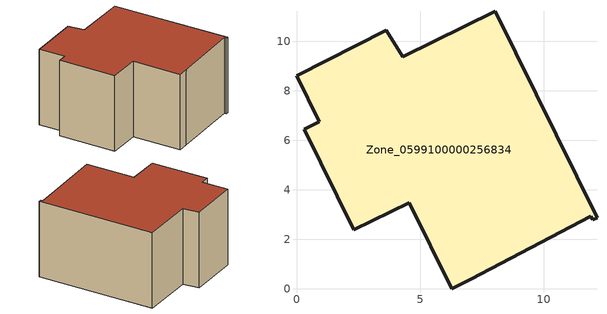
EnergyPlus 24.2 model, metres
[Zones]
Zone_0599100000256834
 floor ground (C_G): 11.97,2.79 11.9,2.94 7.04,0.39 6.27,0 4.56,3.48 2.31,2.38 0.31,6.45 0.93,6.75 0,8.61 3.62,10.45 4.29,9.37 8.04,11.22 12.15,2.88 z0
 wall outside (C_F): 4.29,9.37 3.62,10.45 0,8.61 0.93,6.75 0.31,6.45 2.31,2.38 4.56,3.48 6.27,0 7.04,0.39 11.9,2.94 11.97,2.79 12.15,2.88 8.04,11.22 4.29,9.37 z0:6.01
 roof outside (C_R): 6.27,0 7.04,0.39 11.9,2.94 11.97,2.79 12.15,2.88 8.04,11.22 4.29,9.37 3.62,10.45 0,8.61 0.93,6.75 0.31,6.45 2.31,2.38 4.56,3.48 z6.01
[BUILDING]
Pand.0599100000256834: North Axis=0; Terrain=City; Loads Convergence Tolerance Value=0.04; Temperature Convergence Tolerance Value=0.4; Solar Distribution=FullExterior; Maximum Number of Warmup Days=25; Minimum Number of Warmup Days=1
[Site:Location]
Rotterdam.The.Hague.AP_ZH_NLD Design_Conditions: Latitude=51.96; Longitude=4.45; Time Zone=1; Elevation=-4.5
[SITE:GROUNDTEMPERATURE:BUILDINGSURFACE]
18, 18, 18, 18, 18, 18, 18, 18, 18, 18, 18, 18
[MATERIAL] Thermal Absorptance=0.9; Solar Absorptance=0.7; Visible Absorptance=0.7
Name | Roughness | Thickness | Conductivity | Density | Specific Heat
G.TC.1946-1964 | MediumSmooth | 0.15 | 1 | 540 | 1210
F.TC.1946-1964 | Rough | 0.3 | 0.857143 | 1920 | 840
R.TC.1946-1964 | MediumRough | 0.2 | 0.235294 | 1500 | 1000
[CONSTRUCTION]
C_G: G.TC.1946-1964
C_F: F.TC.1946-1964
C_R: R.TC.1946-1964
[ZONE]
Zone_0599100000256834: Type=1; Multiplier=1; Ceiling Height=Autocalculate; Volume=Autocalculate; Floor Area=autocalculate; Part of Total Floor Area=Yes
[ZONEINFILTRATION:DESIGNFLOWRATE]
Infil_Zone_0599100000256834: Zone or ZoneList or Space or SpaceList=Zone_0599100000256834; Schedule=AlwaysOn; Design Flow Rate Calculation Method=Flow/Area; Flow Rate per Floor Area=0.003; Constant Term Coefficient=1; Temperature Term Coefficient=0; Velocity Term Coefficient=0; Velocity Squared Term Coefficient=0
[HVACTEMPLATE:ZONE:IDEALLOADSAIRSYSTEM]
Zone_0599100000256834: Maximum Heating Supply Air Temperature=50; Minimum Cooling Supply Air Temperature=13; Maximum Heating Supply Air Humidity Ratio=0.0156; Minimum Cooling Supply Air Humidity Ratio=0.0077; Heating Limit=NoLimit; Cooling Limit=NoLimit; Dehumidification Control Type=ConstantSensibleHeatRatio; Cooling Sensible Heat Ratio=0.7; Dehumidification Setpoint=60; Humidification Control Type=None; Humidification Setpoint=30; Outdoor Air Method=None; Outdoor Air Flow Rate per Person=0.00944; Outdoor Air Flow Rate per Zone Floor Area=0; Outdoor Air Flow Rate per Zone=0; Demand Controlled Ventilation Type=None; Outdoor Air Economizer Type=NoEconomizer; Heat Recovery Type=None; Sensible Heat Recovery Effectiveness=0.7; Latent Heat Recovery Effectiveness=0.65
[ZONECONTROL:THERMOSTAT]
ThermostatControl_Zone_0599100000256834: Zone or ZoneList=Zone_0599100000256834; Control Type Schedule=DualSetpointControlType; Control 1=Thermostat_Zone_0599100000256834; Temperature Difference Between Cutout And Setpoint=0
[THERMOSTATSETPOINT:DUALSETPOINT]
Thermostat_Zone_0599100000256834: Heating Setpoint Temperature Schedule=HeatingSetpoint_Zone_0599100000256834; Cooling Setpoint Temperature Schedule=CoolingSetpoint_Zone_0599100000256834
[SCHEDULE:COMPACT]
HeatingSetpoint_Zone_0599100000256834: Through: 12/31, For: AllDays, Until: 24:00, 21
CoolingSetpoint_Zone_0599100000256834: Through: 12/31, For: AllDays, Until: 24:00, 24
DualSetpointControlType: Through: 12/31, For: AllDays, Until: 24:00, 4
AlwaysOn: Through: 12/31, For: AllDays, Until: 24:00, 1
